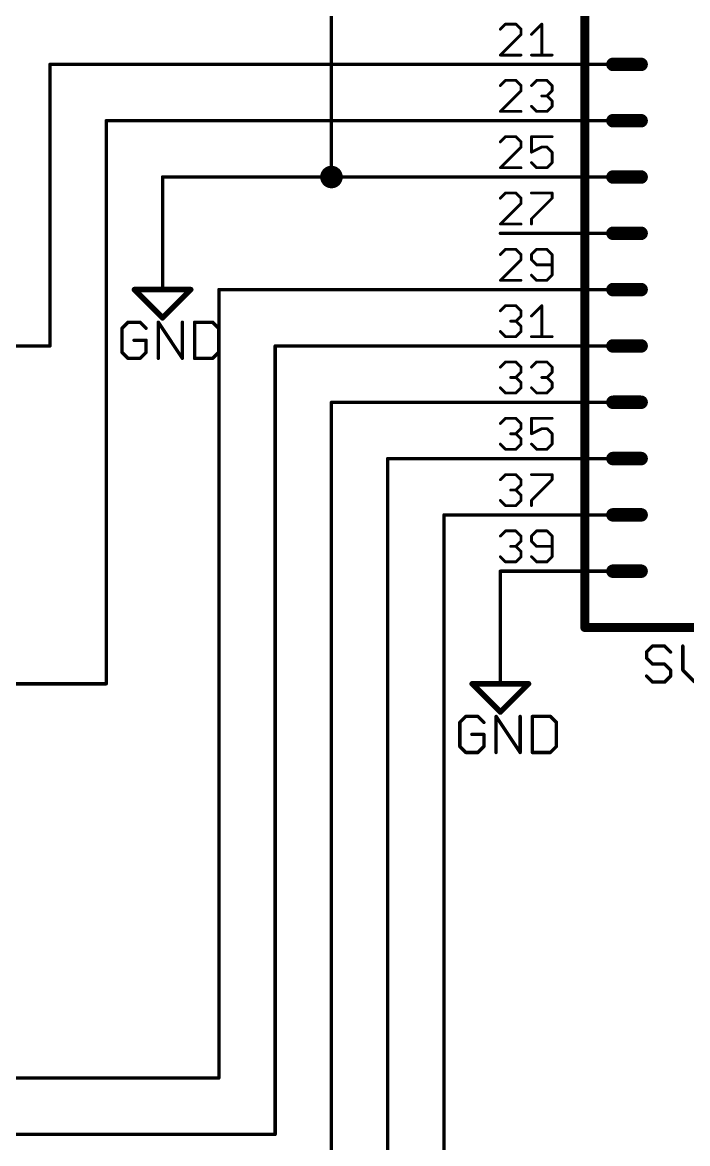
# Model space of a CAD drawing. Extents: x 6 to 173, y -6 to 152.
# Drawn here: x 75 to 105, y 45.3 to 95.9 of the extents above; entities that cross this region are included whole.
import ezdxf

# ---------------------------------------------------------------- set-up
doc = ezdxf.new("R2010")
doc.units = 0
for name, color, linetype in [('91', 94, 'CONTINUOUS'), ('94', 14, 'CONTINUOUS'), ('95', 251, 'CONTINUOUS'), ('96', 251, 'CONTINUOUS')]:
    doc.layers.add(name, color=color, linetype=linetype)

msp = doc.modelspace()

# ---------------------------------------------------------------- linework, layer by layer
at = {"layer": '91', "const_width": 0.1524}
for points in [[(88.9, 109.22), (88.9, 88.9)], [(76.2, 81.28), (76.2, 93.98)], [(76.2, 93.98), (96.52, 93.98)], [(78.74, 66.04), (78.74, 91.44)], [(78.74, 91.44), (96.52, 91.44)], [(88.9, 88.9), (81.28, 88.9)], [(81.28, 88.9), (81.28, 86.36)], [(96.52, 88.9), (88.9, 88.9)], [(96.52, 83.82), (83.82, 83.82)], [(83.82, 83.82), (83.82, 48.26)], [(43.18, 81.28), (76.2, 81.28)], [(96.52, 81.28), (86.36, 81.28)], [(86.36, 81.28), (86.36, 45.72)], [(96.52, 78.74), (88.9, 78.74)], [(88.9, 78.74), (88.9, 43.18)], [(96.52, 76.2), (91.44, 76.2)], [(91.44, 76.2), (91.44, 40.64)], [(96.52, 73.66), (93.98, 73.66)], [(93.98, 73.66), (93.98, 38.1)], [(96.52, 71.12), (96.52, 68.58)], [(43.18, 66.04), (78.74, 66.04)], [(83.82, 48.26), (35.56, 48.26)], [(86.36, 45.72), (33.02, 45.72)]]:
    msp.add_lwpolyline(points, dxfattribs=at)
at = {"layer": '91'}
for points, const_width in [([(76.2381, 93.98, 1), (76.1619, 93.98)], 0.0762), ([(76.2, 94.0181, 1), (76.2, 93.9419)], 0.0762), ([(96.52, 93.9419, 1), (96.52, 94.0181)], 0.0762), ([(78.7781, 91.44, 1), (78.7019, 91.44)], 0.0762), ([(78.74, 91.4781, 1), (78.74, 91.4019)], 0.0762), ([(96.52, 91.4019, 1), (96.52, 91.4781)], 0.0762), ([(88.9, 88.646, 1), (88.9, 89.154, 1), (88.9, 88.646)], 0.508), ([(81.28, 88.9381, 1), (81.28, 88.8619)], 0.0762), ([(81.3181, 88.9, 1), (81.2419, 88.9)], 0.0762), ([(88.9, 88.9381, 1), (88.9, 88.8619)], 0.0762), ([(88.8619, 88.9, 1), (88.9381, 88.9)], 0.0762), ([(88.9, 88.8619, 1), (88.9, 88.9381)], 0.0762), ([(96.52, 88.8619, 1), (96.52, 88.9381)], 0.0762), ([(81.2419, 86.36, 1), (81.3181, 86.36)], 0.0762), ([(83.82, 83.8581, 1), (83.82, 83.7819)], 0.0762), ([(83.8581, 83.82, 1), (83.7819, 83.82)], 0.0762), ([(96.52, 83.7819, 1), (96.52, 83.8581)], 0.0762), ([(76.1619, 81.28, 1), (76.2381, 81.28)], 0.0762), ([(76.2, 81.2419, 1), (76.2, 81.3181)], 0.0762), ([(86.36, 81.3181, 1), (86.36, 81.2419)], 0.0762), ([(86.3981, 81.28, 1), (86.3219, 81.28)], 0.0762), ([(96.52, 81.2419, 1), (96.52, 81.3181)], 0.0762), ([(88.9, 78.7781, 1), (88.9, 78.7019)], 0.0762), ([(88.9381, 78.74, 1), (88.8619, 78.74)], 0.0762), ([(96.52, 78.7019, 1), (96.52, 78.7781)], 0.0762), ([(91.44, 76.2381, 1), (91.44, 76.1619)], 0.0762), ([(91.4781, 76.2, 1), (91.4019, 76.2)], 0.0762), ([(96.52, 76.1619, 1), (96.52, 76.2381)], 0.0762), ([(93.98, 73.6981, 1), (93.98, 73.6219)], 0.0762), ([(94.0181, 73.66, 1), (93.9419, 73.66)], 0.0762), ([(96.52, 73.6219, 1), (96.52, 73.6981)], 0.0762), ([(96.5581, 71.12, 1), (96.4819, 71.12)], 0.0762), ([(96.4819, 68.58, 1), (96.5581, 68.58)], 0.0762), ([(78.7019, 66.04, 1), (78.7781, 66.04)], 0.0762), ([(78.74, 66.0019, 1), (78.74, 66.0781)], 0.0762), ([(83.7819, 48.26, 1), (83.8581, 48.26)], 0.0762), ([(83.82, 48.2219, 1), (83.82, 48.2981)], 0.0762), ([(86.3219, 45.72, 1), (86.3981, 45.72)], 0.0762), ([(86.36, 45.6819, 1), (86.36, 45.7581)], 0.0762)]:
    msp.add_lwpolyline(points, format="xyb", dxfattribs=dict(at, const_width=const_width))
at = {"layer": '94'}
for points, const_width in [([(100.33, 121.92), (100.33, 68.58)], 0.4064), ([(102.87, 93.98), (101.6, 93.98)], 0.6096), ([(96.52, 93.98), (101.6, 93.98)], 0.1524), ([(102.87, 91.44), (101.6, 91.44)], 0.6096), ([(96.52, 91.44), (101.6, 91.44)], 0.1524), ([(102.87, 88.9), (101.6, 88.9)], 0.6096), ([(96.52, 88.9), (101.6, 88.9)], 0.1524), ([(102.87, 86.36), (101.6, 86.36)], 0.6096), ([(81.28, 86.36), (81.28, 83.82)], 0.1524), ([(96.52, 86.36), (101.6, 86.36)], 0.1524), ([(102.87, 83.82), (101.6, 83.82)], 0.6096), ([(80.01, 83.82), (82.55, 83.82)], 0.254), ([(81.28, 82.55), (80.01, 83.82)], 0.254), ([(82.55, 83.82), (81.28, 82.55)], 0.254), ([(96.52, 83.82), (101.6, 83.82)], 0.1524), ([(102.87, 81.28), (101.6, 81.28)], 0.6096), ([(96.52, 81.28), (101.6, 81.28)], 0.1524), ([(102.87, 78.74), (101.6, 78.74)], 0.6096), ([(96.52, 78.74), (101.6, 78.74)], 0.1524), ([(102.87, 76.2), (101.6, 76.2)], 0.6096), ([(96.52, 76.2), (101.6, 76.2)], 0.1524), ([(102.87, 73.66), (101.6, 73.66)], 0.6096), ([(96.52, 73.66), (101.6, 73.66)], 0.1524), ([(102.87, 71.12), (101.6, 71.12)], 0.6096), ([(96.52, 71.12), (101.6, 71.12)], 0.1524), ([(107.95, 68.58), (100.33, 68.58)], 0.4064), ([(96.52, 68.58), (96.52, 66.04)], 0.1524), ([(95.25, 66.04), (97.79, 66.04)], 0.254), ([(96.52, 64.77), (95.25, 66.04)], 0.254), ([(97.79, 66.04), (96.52, 64.77)], 0.254)]:
    msp.add_lwpolyline(points, dxfattribs=dict(at, const_width=const_width))
for points, const_width in [([(101.6, 94.1324, 1), (101.6, 93.8276)], 0.3048), ([(102.87, 93.8276, 1), (102.87, 94.1324)], 0.3048), ([(96.52, 94.0181, 1), (96.52, 93.9419)], 0.0762), ([(101.6, 93.9419, 1), (101.6, 94.0181)], 0.0762), ([(101.6, 91.5924, 1), (101.6, 91.2876)], 0.3048), ([(102.87, 91.2876, 1), (102.87, 91.5924)], 0.3048), ([(96.52, 91.4781, 1), (96.52, 91.4019)], 0.0762), ([(101.6, 91.4019, 1), (101.6, 91.4781)], 0.0762), ([(101.6, 89.0524, 1), (101.6, 88.7476)], 0.3048), ([(102.87, 88.7476, 1), (102.87, 89.0524)], 0.3048), ([(96.52, 88.9381, 1), (96.52, 88.8619)], 0.0762), ([(101.6, 88.8619, 1), (101.6, 88.9381)], 0.0762), ([(101.6, 86.5124, 1), (101.6, 86.2076)], 0.3048), ([(102.87, 86.2076, 1), (102.87, 86.5124)], 0.3048), ([(81.3181, 86.36, 1), (81.2419, 86.36)], 0.0762), ([(96.52, 86.3981, 1), (96.52, 86.3219)], 0.0762), ([(101.6, 86.3219, 1), (101.6, 86.3981)], 0.0762), ([(101.6, 83.9724, 1), (101.6, 83.6676)], 0.3048), ([(102.87, 83.6676, 1), (102.87, 83.9724)], 0.3048), ([(80.01, 83.8835, 1), (80.01, 83.7565)], 0.127), ([(80.0549, 83.8649, 1), (79.9651, 83.7751)], 0.127), ([(81.2419, 83.82, 1), (81.3181, 83.82)], 0.0762), ([(82.5949, 83.7751, 1), (82.5051, 83.8649)], 0.127), ([(82.55, 83.7565, 1), (82.55, 83.8835)], 0.127), ([(96.52, 83.8581, 1), (96.52, 83.7819)], 0.0762), ([(101.6, 83.7819, 1), (101.6, 83.8581)], 0.0762), ([(81.2351, 82.5949, 1), (81.3249, 82.5051)], 0.127), ([(81.2351, 82.5051, 1), (81.3249, 82.5949)], 0.127), ([(101.6, 81.4324, 1), (101.6, 81.1276)], 0.3048), ([(102.87, 81.1276, 1), (102.87, 81.4324)], 0.3048), ([(96.52, 81.3181, 1), (96.52, 81.2419)], 0.0762), ([(101.6, 81.2419, 1), (101.6, 81.3181)], 0.0762), ([(101.6, 78.8924, 1), (101.6, 78.5876)], 0.3048), ([(102.87, 78.5876, 1), (102.87, 78.8924)], 0.3048), ([(96.52, 78.7781, 1), (96.52, 78.7019)], 0.0762), ([(101.6, 78.7019, 1), (101.6, 78.7781)], 0.0762), ([(101.6, 76.3524, 1), (101.6, 76.0476)], 0.3048), ([(102.87, 76.0476, 1), (102.87, 76.3524)], 0.3048), ([(96.52, 76.2381, 1), (96.52, 76.1619)], 0.0762), ([(101.6, 76.1619, 1), (101.6, 76.2381)], 0.0762), ([(101.6, 73.8124, 1), (101.6, 73.5076)], 0.3048), ([(102.87, 73.5076, 1), (102.87, 73.8124)], 0.3048), ([(96.52, 73.6981, 1), (96.52, 73.6219)], 0.0762), ([(101.6, 73.6219, 1), (101.6, 73.6981)], 0.0762), ([(101.6, 71.2724, 1), (101.6, 70.9676)], 0.3048), ([(102.87, 70.9676, 1), (102.87, 71.2724)], 0.3048), ([(96.52, 71.1581, 1), (96.52, 71.0819)], 0.0762), ([(101.6, 71.0819, 1), (101.6, 71.1581)], 0.0762), ([(100.33, 68.6816, 1), (100.33, 68.4784)], 0.2032), ([(96.5581, 68.58, 1), (96.4819, 68.58)], 0.0762), ([(100.2284, 68.58, 1), (100.4316, 68.58)], 0.2032), ([(95.25, 66.1035, 1), (95.25, 65.9765)], 0.127), ([(95.2949, 66.0849, 1), (95.2051, 65.9951)], 0.127), ([(96.4819, 66.04, 1), (96.5581, 66.04)], 0.0762), ([(97.8349, 65.9951, 1), (97.7451, 66.0849)], 0.127), ([(97.79, 65.9765, 1), (97.79, 66.1035)], 0.127), ([(96.4751, 64.8149, 1), (96.5649, 64.7251)], 0.127), ([(96.4751, 64.7251, 1), (96.5649, 64.8149)], 0.127)]:
    msp.add_lwpolyline(points, format="xyb", dxfattribs=dict(at, const_width=const_width))
at = {"layer": '95'}
for points, const_width in [([(96.7532, 95.7973), (96.5201, 95.5643)], 0.127), ([(97.2192, 95.7973), (96.7532, 95.7973)], 0.127), ([(97.4523, 95.5643), (97.2192, 95.7973)], 0.127), ([(97.4523, 95.3312), (97.4523, 95.5643)], 0.127), ([(97.9234, 95.3312), (98.3895, 95.7973)], 0.127), ([(98.3895, 95.7973), (98.3895, 94.3991)], 0.127), ([(96.5201, 94.3991), (97.4523, 95.3312)], 0.127), ([(97.4523, 94.3991), (96.5201, 94.3991)], 0.127), ([(97.9234, 94.3991), (98.8556, 94.3991)], 0.127), ([(96.7532, 93.2573), (96.5201, 93.0243)], 0.127), ([(97.2192, 93.2573), (96.7532, 93.2573)], 0.127), ([(97.4523, 93.0243), (97.2192, 93.2573)], 0.127), ([(97.4523, 92.7912), (97.4523, 93.0243)], 0.127), ([(97.9234, 93.0243), (98.1565, 93.2573)], 0.127), ([(98.1565, 93.2573), (98.6225, 93.2573)], 0.127), ([(98.6225, 93.2573), (98.8556, 93.0243)], 0.127), ([(98.8556, 93.0243), (98.8556, 92.7912)], 0.127), ([(96.5201, 91.8591), (97.4523, 92.7912)], 0.127), ([(98.6225, 92.5582), (98.3895, 92.5582)], 0.127), ([(98.8556, 92.7912), (98.6225, 92.5582)], 0.127), ([(98.6225, 92.5582), (98.8556, 92.3252)], 0.127), ([(98.1565, 91.8591), (97.9234, 92.0921)], 0.127), ([(98.8556, 92.0921), (98.6225, 91.8591)], 0.127), ([(98.8556, 92.3252), (98.8556, 92.0921)], 0.127), ([(97.4523, 91.8591), (96.5201, 91.8591)], 0.127), ([(98.6225, 91.8591), (98.1565, 91.8591)], 0.127), ([(96.7532, 90.7173), (96.5201, 90.4843)], 0.127), ([(97.2192, 90.7173), (96.7532, 90.7173)], 0.127), ([(97.4523, 90.4843), (97.2192, 90.7173)], 0.127), ([(97.4523, 90.2512), (97.4523, 90.4843)], 0.127), ([(98.8556, 90.7173), (97.9234, 90.7173)], 0.127), ([(97.9234, 90.7173), (97.9234, 90.0182)], 0.127), ([(96.5201, 89.3191), (97.4523, 90.2512)], 0.127), ([(97.9234, 90.0182), (98.3895, 90.2512)], 0.127), ([(98.3895, 90.2512), (98.6225, 90.2512)], 0.127), ([(98.6225, 90.2512), (98.8556, 90.0182)], 0.127), ([(98.8556, 90.0182), (98.8556, 89.5521)], 0.127), ([(98.1565, 89.3191), (97.9234, 89.5521)], 0.127), ([(98.8556, 89.5521), (98.6225, 89.3191)], 0.127), ([(97.4523, 89.3191), (96.5201, 89.3191)], 0.127), ([(98.6225, 89.3191), (98.1565, 89.3191)], 0.127), ([(96.7532, 88.1773), (96.5201, 87.9443)], 0.127), ([(97.2192, 88.1773), (96.7532, 88.1773)], 0.127), ([(97.4523, 87.9443), (97.2192, 88.1773)], 0.127), ([(97.4523, 87.7112), (97.4523, 87.9443)], 0.127), ([(97.9234, 88.1773), (98.8556, 88.1773)], 0.127), ([(98.8556, 87.9443), (97.9234, 87.0121)], 0.127), ([(98.8556, 88.1773), (98.8556, 87.9443)], 0.127), ([(96.5201, 86.7791), (97.4523, 87.7112)], 0.127), ([(97.9234, 87.0121), (97.9234, 86.7791)], 0.127), ([(97.4523, 86.7791), (96.5201, 86.7791)], 0.127), ([(96.7532, 85.6373), (96.5201, 85.4043)], 0.127), ([(97.2192, 85.6373), (96.7532, 85.6373)], 0.127), ([(97.4523, 85.4043), (97.2192, 85.6373)], 0.127), ([(97.4523, 85.1712), (97.4523, 85.4043)], 0.127), ([(98.1565, 85.6373), (97.9234, 85.4043)], 0.127), ([(97.9234, 85.4043), (97.9234, 85.1712)], 0.127), ([(98.6225, 85.6373), (98.1565, 85.6373)], 0.127), ([(98.8556, 85.4043), (98.6225, 85.6373)], 0.127), ([(98.8556, 84.4721), (98.8556, 85.4043)], 0.127), ([(96.5201, 84.2391), (97.4523, 85.1712)], 0.127), ([(97.9234, 85.1712), (98.1565, 84.9382)], 0.127), ([(98.1565, 84.9382), (98.8556, 84.9382)], 0.127), ([(97.9234, 84.4721), (98.1565, 84.2391)], 0.127), ([(98.6225, 84.2391), (98.8556, 84.4721)], 0.127), ([(97.4523, 84.2391), (96.5201, 84.2391)], 0.127), ([(98.1565, 84.2391), (98.6225, 84.2391)], 0.127), ([(96.5201, 82.8643), (96.7532, 83.0973)], 0.127), ([(96.7532, 83.0973), (97.2192, 83.0973)], 0.127), ([(97.2192, 83.0973), (97.4523, 82.8643)], 0.127), ([(97.9234, 82.6312), (98.3895, 83.0973)], 0.127), ([(98.3895, 83.0973), (98.3895, 81.6991)], 0.127), ([(97.2192, 82.3982), (96.9862, 82.3982)], 0.127), ([(97.4523, 82.6312), (97.2192, 82.3982)], 0.127), ([(97.2192, 82.3982), (97.4523, 82.1652)], 0.127), ([(97.4523, 82.8643), (97.4523, 82.6312)], 0.127), ([(96.7532, 81.6991), (96.5201, 81.9321)], 0.127), ([(97.4523, 81.9321), (97.2192, 81.6991)], 0.127), ([(97.4523, 82.1652), (97.4523, 81.9321)], 0.127), ([(97.2192, 81.6991), (96.7532, 81.6991)], 0.127), ([(97.9234, 81.6991), (98.8556, 81.6991)], 0.127), ([(96.5201, 80.3243), (96.7532, 80.5573)], 0.127), ([(96.7532, 80.5573), (97.2192, 80.5573)], 0.127), ([(97.2192, 80.5573), (97.4523, 80.3243)], 0.127), ([(97.9234, 80.3243), (98.1565, 80.5573)], 0.127), ([(98.1565, 80.5573), (98.6225, 80.5573)], 0.127), ([(98.6225, 80.5573), (98.8556, 80.3243)], 0.127), ([(97.2192, 79.8582), (96.9862, 79.8582)], 0.127), ([(97.4523, 80.0912), (97.2192, 79.8582)], 0.127), ([(97.2192, 79.8582), (97.4523, 79.6252)], 0.127), ([(97.4523, 80.3243), (97.4523, 80.0912)], 0.127), ([(98.6225, 79.8582), (98.3895, 79.8582)], 0.127), ([(98.8556, 80.0912), (98.6225, 79.8582)], 0.127), ([(98.6225, 79.8582), (98.8556, 79.6252)], 0.127), ([(98.8556, 80.3243), (98.8556, 80.0912)], 0.127), ([(96.7532, 79.1591), (96.5201, 79.3921)], 0.127), ([(97.4523, 79.3921), (97.2192, 79.1591)], 0.127), ([(97.4523, 79.6252), (97.4523, 79.3921)], 0.127), ([(98.1565, 79.1591), (97.9234, 79.3921)], 0.127), ([(98.8556, 79.3921), (98.6225, 79.1591)], 0.127), ([(98.8556, 79.6252), (98.8556, 79.3921)], 0.127), ([(97.2192, 79.1591), (96.7532, 79.1591)], 0.127), ([(98.6225, 79.1591), (98.1565, 79.1591)], 0.127), ([(96.5201, 77.7843), (96.7532, 78.0173)], 0.127), ([(96.7532, 78.0173), (97.2192, 78.0173)], 0.127), ([(97.2192, 78.0173), (97.4523, 77.7843)], 0.127), ([(98.8556, 78.0173), (97.9234, 78.0173)], 0.127), ([(97.9234, 78.0173), (97.9234, 77.3182)], 0.127), ([(97.2192, 77.3182), (96.9862, 77.3182)], 0.127), ([(97.4523, 77.5512), (97.2192, 77.3182)], 0.127), ([(97.2192, 77.3182), (97.4523, 77.0852)], 0.127), ([(97.4523, 77.7843), (97.4523, 77.5512)], 0.127), ([(97.9234, 77.3182), (98.3895, 77.5512)], 0.127), ([(98.3895, 77.5512), (98.6225, 77.5512)], 0.127), ([(98.6225, 77.5512), (98.8556, 77.3182)], 0.127), ([(98.8556, 77.3182), (98.8556, 76.8521)], 0.127), ([(96.7532, 76.6191), (96.5201, 76.8521)], 0.127), ([(97.4523, 76.8521), (97.2192, 76.6191)], 0.127), ([(97.4523, 77.0852), (97.4523, 76.8521)], 0.127), ([(98.1565, 76.6191), (97.9234, 76.8521)], 0.127), ([(98.8556, 76.8521), (98.6225, 76.6191)], 0.127), ([(97.2192, 76.6191), (96.7532, 76.6191)], 0.127), ([(98.6225, 76.6191), (98.1565, 76.6191)], 0.127), ([(96.5201, 75.2443), (96.7532, 75.4773)], 0.127), ([(96.7532, 75.4773), (97.2192, 75.4773)], 0.127), ([(97.2192, 75.4773), (97.4523, 75.2443)], 0.127), ([(97.9234, 75.4773), (98.8556, 75.4773)], 0.127), ([(98.8556, 75.4773), (98.8556, 75.2443)], 0.127), ([(97.4523, 75.0112), (97.2192, 74.7782)], 0.127), ([(97.4523, 75.2443), (97.4523, 75.0112)], 0.127), ([(98.8556, 75.2443), (97.9234, 74.3121)], 0.127), ([(96.7532, 74.0791), (96.5201, 74.3121)], 0.127), ([(97.2192, 74.7782), (96.9862, 74.7782)], 0.127), ([(97.2192, 74.7782), (97.4523, 74.5452)], 0.127), ([(97.4523, 74.3121), (97.2192, 74.0791)], 0.127), ([(97.4523, 74.5452), (97.4523, 74.3121)], 0.127), ([(97.9234, 74.3121), (97.9234, 74.0791)], 0.127), ([(97.2192, 74.0791), (96.7532, 74.0791)], 0.127), ([(96.5201, 72.7043), (96.7532, 72.9373)], 0.127), ([(96.7532, 72.9373), (97.2192, 72.9373)], 0.127), ([(97.2192, 72.9373), (97.4523, 72.7043)], 0.127), ([(98.1565, 72.9373), (97.9234, 72.7043)], 0.127), ([(98.6225, 72.9373), (98.1565, 72.9373)], 0.127), ([(98.8556, 72.7043), (98.6225, 72.9373)], 0.127), ([(97.4523, 72.4712), (97.2192, 72.2382)], 0.127), ([(97.4523, 72.7043), (97.4523, 72.4712)], 0.127), ([(97.9234, 72.7043), (97.9234, 72.4712)], 0.127), ([(97.9234, 72.4712), (98.1565, 72.2382)], 0.127), ([(98.8556, 71.7721), (98.8556, 72.7043)], 0.127), ([(96.7532, 71.5391), (96.5201, 71.7721)], 0.127), ([(97.2192, 72.2382), (96.9862, 72.2382)], 0.127), ([(97.2192, 72.2382), (97.4523, 72.0052)], 0.127), ([(97.4523, 71.7721), (97.2192, 71.5391)], 0.127), ([(97.4523, 72.0052), (97.4523, 71.7721)], 0.127), ([(97.9234, 71.7721), (98.1565, 71.5391)], 0.127), ([(98.1565, 72.2382), (98.8556, 72.2382)], 0.127), ([(98.6225, 71.5391), (98.8556, 71.7721)], 0.127), ([(97.2192, 71.5391), (96.7532, 71.5391)], 0.127), ([(98.1565, 71.5391), (98.6225, 71.5391)], 0.127), ([(103.3859, 67.7432), (103.1147, 67.472)], 0.1524), ([(103.9282, 67.7432), (103.3859, 67.7432)], 0.1524), ([(104.1994, 67.472), (103.9282, 67.7432)], 0.1524), ([(104.7519, 67.7432), (104.7519, 66.6585)], 0.1524), ([(103.1147, 67.472), (103.1147, 67.2009)], 0.1524), ([(103.1147, 67.2009), (103.3859, 66.9297)], 0.1524), ([(103.3859, 66.9297), (103.9282, 66.9297)], 0.1524), ([(103.9282, 66.9297), (104.1994, 66.6585)], 0.1524), ([(103.3859, 66.1162), (103.1147, 66.3874)], 0.1524), ([(104.1994, 66.3874), (103.9282, 66.1162)], 0.1524), ([(104.1994, 66.6585), (104.1994, 66.3874)], 0.1524), ([(104.7519, 66.6585), (105.2942, 66.1162)], 0.1524), ([(103.9282, 66.1162), (103.3859, 66.1162)], 0.1524)]:
    msp.add_lwpolyline(points, dxfattribs=dict(at, const_width=const_width))
for points, const_width in [([(96.4977, 95.5867, 1), (96.5426, 95.5418)], 0.0635), ([(96.7532, 95.829, 1), (96.7532, 95.7655)], 0.0635), ([(96.7756, 95.7748, 1), (96.7307, 95.8197)], 0.0635), ([(97.2417, 95.8197, 1), (97.1968, 95.7748)], 0.0635), ([(97.2192, 95.7655, 1), (97.2192, 95.829)], 0.0635), ([(97.484, 95.5643, 1), (97.4205, 95.5643)], 0.0635), ([(97.4298, 95.5418, 1), (97.4747, 95.5867)], 0.0635), ([(98.4212, 95.7973, 1), (98.3577, 95.7973)], 0.0635), ([(98.4119, 95.7748, 1), (98.367, 95.8197)], 0.0635), ([(97.4205, 95.3312, 1), (97.484, 95.3312)], 0.0635), ([(97.4747, 95.3088, 1), (97.4298, 95.3537)], 0.0635), ([(97.901, 95.3537, 1), (97.9459, 95.3088)], 0.0635), ([(96.5201, 94.4309, 1), (96.5201, 94.3674)], 0.0635), ([(96.4977, 94.4216, 1), (96.5426, 94.3766)], 0.0635), ([(97.4523, 94.3674, 1), (97.4523, 94.4309)], 0.0635), ([(97.9234, 94.4309, 1), (97.9234, 94.3674)], 0.0635), ([(98.3577, 94.3991, 1), (98.4212, 94.3991)], 0.0635), ([(98.8556, 94.3674, 1), (98.8556, 94.4309)], 0.0635), ([(96.4977, 93.0467, 1), (96.5426, 93.0018)], 0.0635), ([(96.7532, 93.289, 1), (96.7532, 93.2255)], 0.0635), ([(96.7756, 93.2348, 1), (96.7307, 93.2797)], 0.0635), ([(97.2417, 93.2797, 1), (97.1968, 93.2348)], 0.0635), ([(97.2192, 93.2255, 1), (97.2192, 93.289)], 0.0635), ([(97.484, 93.0243, 1), (97.4205, 93.0243)], 0.0635), ([(97.4298, 93.0018, 1), (97.4747, 93.0467)], 0.0635), ([(97.901, 93.0467, 1), (97.9459, 93.0018)], 0.0635), ([(98.1565, 93.289, 1), (98.1565, 93.2255)], 0.0635), ([(98.1789, 93.2348, 1), (98.134, 93.2797)], 0.0635), ([(98.645, 93.2797, 1), (98.6001, 93.2348)], 0.0635), ([(98.6225, 93.2255, 1), (98.6225, 93.289)], 0.0635), ([(98.8873, 93.0243, 1), (98.8238, 93.0243)], 0.0635), ([(98.8331, 93.0018, 1), (98.878, 93.0467)], 0.0635), ([(97.4205, 92.7912, 1), (97.484, 92.7912)], 0.0635), ([(97.4747, 92.7688, 1), (97.4298, 92.8137)], 0.0635), ([(98.3895, 92.5899, 1), (98.3895, 92.5264)], 0.0635), ([(98.645, 92.5806, 1), (98.6001, 92.5357)], 0.0635), ([(98.6001, 92.5806, 1), (98.645, 92.5357)], 0.0635), ([(98.6225, 92.5264, 1), (98.6225, 92.5899)], 0.0635), ([(98.8238, 92.7912, 1), (98.8873, 92.7912)], 0.0635), ([(98.878, 92.7688, 1), (98.8331, 92.8137)], 0.0635), ([(97.9459, 92.1146, 1), (97.901, 92.0697)], 0.0635), ([(98.8873, 92.3252, 1), (98.8238, 92.3252)], 0.0635), ([(98.8238, 92.0921, 1), (98.8873, 92.0921)], 0.0635), ([(98.8331, 92.3027, 1), (98.878, 92.3476)], 0.0635), ([(98.878, 92.0697, 1), (98.8331, 92.1146)], 0.0635), ([(96.5201, 91.8909, 1), (96.5201, 91.8273)], 0.0635), ([(96.4977, 91.8816, 1), (96.5426, 91.8366)], 0.0635), ([(97.4523, 91.8273, 1), (97.4523, 91.8909)], 0.0635), ([(98.1565, 91.8909, 1), (98.1565, 91.8273)], 0.0635), ([(98.134, 91.8366, 1), (98.1789, 91.8816)], 0.0635), ([(98.6001, 91.8816, 1), (98.645, 91.8366)], 0.0635), ([(98.6225, 91.8273, 1), (98.6225, 91.8909)], 0.0635), ([(96.4977, 90.5067, 1), (96.5426, 90.4618)], 0.0635), ([(96.7532, 90.749, 1), (96.7532, 90.6855)], 0.0635), ([(96.7756, 90.6948, 1), (96.7307, 90.7397)], 0.0635), ([(97.2417, 90.7397, 1), (97.1968, 90.6948)], 0.0635), ([(97.2192, 90.6855, 1), (97.2192, 90.749)], 0.0635), ([(97.484, 90.4843, 1), (97.4205, 90.4843)], 0.0635), ([(97.4298, 90.4618, 1), (97.4747, 90.5067)], 0.0635), ([(97.9552, 90.7173, 1), (97.8917, 90.7173)], 0.0635), ([(97.9234, 90.749, 1), (97.9234, 90.6855)], 0.0635), ([(98.8556, 90.6855, 1), (98.8556, 90.749)], 0.0635), ([(97.4205, 90.2512, 1), (97.484, 90.2512)], 0.0635), ([(97.4747, 90.2288, 1), (97.4298, 90.2737)], 0.0635), ([(97.9092, 90.0466, 1), (97.9376, 89.9898)], 0.0635), ([(97.8917, 90.0182, 1), (97.9552, 90.0182)], 0.0635), ([(98.3895, 90.283, 1), (98.3895, 90.2195)], 0.0635), ([(98.4037, 90.2228, 1), (98.3753, 90.2796)], 0.0635), ([(98.645, 90.2737, 1), (98.6001, 90.2288)], 0.0635), ([(98.6225, 90.2195, 1), (98.6225, 90.283)], 0.0635), ([(98.8873, 90.0182, 1), (98.8238, 90.0182)], 0.0635), ([(98.8331, 89.9957, 1), (98.878, 90.0406)], 0.0635), ([(97.9459, 89.5746, 1), (97.901, 89.5297)], 0.0635), ([(98.8238, 89.5521, 1), (98.8873, 89.5521)], 0.0635), ([(98.878, 89.5297, 1), (98.8331, 89.5746)], 0.0635), ([(96.5201, 89.3509, 1), (96.5201, 89.2874)], 0.0635), ([(96.4977, 89.3416, 1), (96.5426, 89.2966)], 0.0635), ([(97.4523, 89.2874, 1), (97.4523, 89.3509)], 0.0635), ([(98.1565, 89.3509, 1), (98.1565, 89.2874)], 0.0635), ([(98.134, 89.2966, 1), (98.1789, 89.3416)], 0.0635), ([(98.6001, 89.3416, 1), (98.645, 89.2966)], 0.0635), ([(98.6225, 89.2874, 1), (98.6225, 89.3509)], 0.0635), ([(96.4977, 87.9667, 1), (96.5426, 87.9218)], 0.0635), ([(96.7532, 88.209, 1), (96.7532, 88.1455)], 0.0635), ([(96.7756, 88.1548, 1), (96.7307, 88.1997)], 0.0635), ([(97.2417, 88.1997, 1), (97.1968, 88.1548)], 0.0635), ([(97.2192, 88.1455, 1), (97.2192, 88.209)], 0.0635), ([(97.484, 87.9443, 1), (97.4205, 87.9443)], 0.0635), ([(97.4298, 87.9218, 1), (97.4747, 87.9667)], 0.0635), ([(97.9234, 88.209, 1), (97.9234, 88.1455)], 0.0635), ([(98.8873, 88.1773, 1), (98.8238, 88.1773)], 0.0635), ([(98.878, 87.9218, 1), (98.8331, 87.9667)], 0.0635), ([(98.8556, 88.1455, 1), (98.8556, 88.209)], 0.0635), ([(97.4205, 87.7112, 1), (97.484, 87.7112)], 0.0635), ([(97.4747, 87.6888, 1), (97.4298, 87.7337)], 0.0635), ([(98.8238, 87.9443, 1), (98.8873, 87.9443)], 0.0635), ([(97.9552, 87.0121, 1), (97.8917, 87.0121)], 0.0635), ([(97.901, 87.0346, 1), (97.9459, 86.9897)], 0.0635), ([(96.5201, 86.8109, 1), (96.5201, 86.7473)], 0.0635), ([(96.4977, 86.8016, 1), (96.5426, 86.7566)], 0.0635), ([(97.4523, 86.7473, 1), (97.4523, 86.8109)], 0.0635), ([(97.8917, 86.7791, 1), (97.9552, 86.7791)], 0.0635), ([(96.7532, 85.669, 1), (96.7532, 85.6055)], 0.0635), ([(96.7756, 85.6148, 1), (96.7307, 85.6597)], 0.0635), ([(97.2417, 85.6597, 1), (97.1968, 85.6148)], 0.0635), ([(97.2192, 85.6055, 1), (97.2192, 85.669)], 0.0635), ([(97.484, 85.4043, 1), (97.4205, 85.4043)], 0.0635), ([(97.9552, 85.4043, 1), (97.8917, 85.4043)], 0.0635), ([(98.1565, 85.669, 1), (98.1565, 85.6055)], 0.0635), ([(98.1789, 85.6148, 1), (98.134, 85.6597)], 0.0635), ([(98.645, 85.6597, 1), (98.6001, 85.6148)], 0.0635), ([(98.6225, 85.6055, 1), (98.6225, 85.669)], 0.0635), ([(98.8873, 85.4043, 1), (98.8238, 85.4043)], 0.0635), ([(96.4977, 85.4267, 1), (96.5426, 85.3818)], 0.0635), ([(97.4205, 85.1712, 1), (97.484, 85.1712)], 0.0635), ([(97.4298, 85.3818, 1), (97.4747, 85.4267)], 0.0635), ([(97.4747, 85.1488, 1), (97.4298, 85.1937)], 0.0635), ([(97.8917, 85.1712, 1), (97.9552, 85.1712)], 0.0635), ([(97.901, 85.4267, 1), (97.9459, 85.3818)], 0.0635), ([(97.9459, 85.1937, 1), (97.901, 85.1488)], 0.0635), ([(98.1565, 84.9699, 1), (98.1565, 84.9064)], 0.0635), ([(98.134, 84.9157, 1), (98.1789, 84.9606)], 0.0635), ([(98.8331, 85.3818, 1), (98.878, 85.4267)], 0.0635), ([(98.8556, 84.9064, 1), (98.8556, 84.9699)], 0.0635), ([(97.9459, 84.4946, 1), (97.901, 84.4497)], 0.0635), ([(98.8238, 84.4721, 1), (98.8873, 84.4721)], 0.0635), ([(98.878, 84.4497, 1), (98.8331, 84.4946)], 0.0635), ([(96.5201, 84.2709, 1), (96.5201, 84.2074)], 0.0635), ([(96.4977, 84.2616, 1), (96.5426, 84.2166)], 0.0635), ([(97.4523, 84.2074, 1), (97.4523, 84.2709)], 0.0635), ([(98.1565, 84.2709, 1), (98.1565, 84.2074)], 0.0635), ([(98.134, 84.2166, 1), (98.1789, 84.2616)], 0.0635), ([(98.6001, 84.2616, 1), (98.645, 84.2166)], 0.0635), ([(98.6225, 84.2074, 1), (98.6225, 84.2709)], 0.0635), ([(96.7532, 83.129, 1), (96.7532, 83.0655)], 0.0635), ([(96.7756, 83.0748, 1), (96.7307, 83.1197)], 0.0635), ([(97.2417, 83.1197, 1), (97.1968, 83.0748)], 0.0635), ([(97.2192, 83.0655, 1), (97.2192, 83.129)], 0.0635), ([(98.4212, 83.0973, 1), (98.3577, 83.0973)], 0.0635), ([(98.4119, 83.0748, 1), (98.367, 83.1197)], 0.0635), ([(96.4977, 82.8867, 1), (96.5426, 82.8418)], 0.0635), ([(96.9862, 82.4299, 1), (96.9862, 82.3664)], 0.0635), ([(97.2417, 82.4206, 1), (97.1968, 82.3757)], 0.0635), ([(97.1968, 82.4206, 1), (97.2417, 82.3757)], 0.0635), ([(97.2192, 82.3664, 1), (97.2192, 82.4299)], 0.0635), ([(97.484, 82.8643, 1), (97.4205, 82.8643)], 0.0635), ([(97.4205, 82.6312, 1), (97.484, 82.6312)], 0.0635), ([(97.4298, 82.8418, 1), (97.4747, 82.8867)], 0.0635), ([(97.4747, 82.6088, 1), (97.4298, 82.6537)], 0.0635), ([(97.901, 82.6537, 1), (97.9459, 82.6088)], 0.0635), ([(96.5426, 81.9546, 1), (96.4977, 81.9097)], 0.0635), ([(97.484, 82.1652, 1), (97.4205, 82.1652)], 0.0635), ([(97.4205, 81.9321, 1), (97.484, 81.9321)], 0.0635), ([(97.4298, 82.1427, 1), (97.4747, 82.1876)], 0.0635), ([(97.4747, 81.9097, 1), (97.4298, 81.9546)], 0.0635), ([(96.7532, 81.7309, 1), (96.7532, 81.6673)], 0.0635), ([(96.7307, 81.6766, 1), (96.7756, 81.7216)], 0.0635), ([(97.1968, 81.7216, 1), (97.2417, 81.6766)], 0.0635), ([(97.2192, 81.6673, 1), (97.2192, 81.7309)], 0.0635), ([(97.9234, 81.7309, 1), (97.9234, 81.6673)], 0.0635), ([(98.3577, 81.6991, 1), (98.4212, 81.6991)], 0.0635), ([(98.8556, 81.6673, 1), (98.8556, 81.7309)], 0.0635), ([(96.7532, 80.589, 1), (96.7532, 80.5255)], 0.0635), ([(96.7756, 80.5348, 1), (96.7307, 80.5797)], 0.0635), ([(97.2417, 80.5797, 1), (97.1968, 80.5348)], 0.0635), ([(97.2192, 80.5255, 1), (97.2192, 80.589)], 0.0635), ([(98.1565, 80.589, 1), (98.1565, 80.5255)], 0.0635), ([(98.1789, 80.5348, 1), (98.134, 80.5797)], 0.0635), ([(98.645, 80.5797, 1), (98.6001, 80.5348)], 0.0635), ([(98.6225, 80.5255, 1), (98.6225, 80.589)], 0.0635), ([(96.4977, 80.3467, 1), (96.5426, 80.3018)], 0.0635), ([(96.9862, 79.8899, 1), (96.9862, 79.8264)], 0.0635), ([(97.2417, 79.8806, 1), (97.1968, 79.8357)], 0.0635), ([(97.1968, 79.8806, 1), (97.2417, 79.8357)], 0.0635), ([(97.2192, 79.8264, 1), (97.2192, 79.8899)], 0.0635), ([(97.484, 80.3243, 1), (97.4205, 80.3243)], 0.0635), ([(97.4205, 80.0912, 1), (97.484, 80.0912)], 0.0635), ([(97.4298, 80.3018, 1), (97.4747, 80.3467)], 0.0635), ([(97.4747, 80.0688, 1), (97.4298, 80.1137)], 0.0635), ([(97.901, 80.3467, 1), (97.9459, 80.3018)], 0.0635), ([(98.3895, 79.8899, 1), (98.3895, 79.8264)], 0.0635), ([(98.645, 79.8806, 1), (98.6001, 79.8357)], 0.0635), ([(98.6001, 79.8806, 1), (98.645, 79.8357)], 0.0635), ([(98.6225, 79.8264, 1), (98.6225, 79.8899)], 0.0635), ([(98.8873, 80.3243, 1), (98.8238, 80.3243)], 0.0635), ([(98.8238, 80.0912, 1), (98.8873, 80.0912)], 0.0635), ([(98.8331, 80.3018, 1), (98.878, 80.3467)], 0.0635), ([(98.878, 80.0688, 1), (98.8331, 80.1137)], 0.0635), ([(96.5426, 79.4146, 1), (96.4977, 79.3697)], 0.0635), ([(97.484, 79.6252, 1), (97.4205, 79.6252)], 0.0635), ([(97.4205, 79.3921, 1), (97.484, 79.3921)], 0.0635), ([(97.4298, 79.6027, 1), (97.4747, 79.6476)], 0.0635), ([(97.4747, 79.3697, 1), (97.4298, 79.4146)], 0.0635), ([(97.9459, 79.4146, 1), (97.901, 79.3697)], 0.0635), ([(98.8873, 79.6252, 1), (98.8238, 79.6252)], 0.0635), ([(98.8238, 79.3921, 1), (98.8873, 79.3921)], 0.0635), ([(98.8331, 79.6027, 1), (98.878, 79.6476)], 0.0635), ([(98.878, 79.3697, 1), (98.8331, 79.4146)], 0.0635), ([(96.7532, 79.1909, 1), (96.7532, 79.1274)], 0.0635), ([(96.7307, 79.1366, 1), (96.7756, 79.1816)], 0.0635), ([(97.1968, 79.1816, 1), (97.2417, 79.1366)], 0.0635), ([(97.2192, 79.1274, 1), (97.2192, 79.1909)], 0.0635), ([(98.1565, 79.1909, 1), (98.1565, 79.1274)], 0.0635), ([(98.134, 79.1366, 1), (98.1789, 79.1816)], 0.0635), ([(98.6001, 79.1816, 1), (98.645, 79.1366)], 0.0635), ([(98.6225, 79.1274, 1), (98.6225, 79.1909)], 0.0635), ([(96.7532, 78.049, 1), (96.7532, 77.9855)], 0.0635), ([(96.7756, 77.9948, 1), (96.7307, 78.0397)], 0.0635), ([(97.2417, 78.0397, 1), (97.1968, 77.9948)], 0.0635), ([(97.2192, 77.9855, 1), (97.2192, 78.049)], 0.0635), ([(97.9234, 78.049, 1), (97.9234, 77.9855)], 0.0635), ([(97.9552, 78.0173, 1), (97.8917, 78.0173)], 0.0635), ([(98.8556, 77.9855, 1), (98.8556, 78.049)], 0.0635), ([(96.4977, 77.8067, 1), (96.5426, 77.7618)], 0.0635), ([(96.9862, 77.3499, 1), (96.9862, 77.2864)], 0.0635), ([(97.2417, 77.3406, 1), (97.1968, 77.2957)], 0.0635), ([(97.2192, 77.2864, 1), (97.2192, 77.3499)], 0.0635), ([(97.484, 77.7843, 1), (97.4205, 77.7843)], 0.0635), ([(97.4205, 77.5512, 1), (97.484, 77.5512)], 0.0635), ([(97.4298, 77.7618, 1), (97.4747, 77.8067)], 0.0635), ([(97.4747, 77.5288, 1), (97.4298, 77.5737)], 0.0635), ([(97.9092, 77.3466, 1), (97.9376, 77.2898)], 0.0635), ([(98.3895, 77.583, 1), (98.3895, 77.5195)], 0.0635), ([(98.4037, 77.5228, 1), (98.3753, 77.5796)], 0.0635), ([(98.645, 77.5737, 1), (98.6001, 77.5288)], 0.0635), ([(98.6225, 77.5195, 1), (98.6225, 77.583)], 0.0635), ([(98.8873, 77.3182, 1), (98.8238, 77.3182)], 0.0635), ([(96.5426, 76.8746, 1), (96.4977, 76.8297)], 0.0635), ([(97.1968, 77.3406, 1), (97.2417, 77.2957)], 0.0635), ([(97.484, 77.0852, 1), (97.4205, 77.0852)], 0.0635), ([(97.4205, 76.8521, 1), (97.484, 76.8521)], 0.0635), ([(97.4298, 77.0627, 1), (97.4747, 77.1076)], 0.0635), ([(97.4747, 76.8297, 1), (97.4298, 76.8746)], 0.0635), ([(97.8917, 77.3182, 1), (97.9552, 77.3182)], 0.0635), ([(97.9459, 76.8746, 1), (97.901, 76.8297)], 0.0635), ([(98.8238, 76.8521, 1), (98.8873, 76.8521)], 0.0635), ([(98.8331, 77.2957, 1), (98.878, 77.3406)], 0.0635), ([(98.878, 76.8297, 1), (98.8331, 76.8746)], 0.0635), ([(96.7532, 76.6509, 1), (96.7532, 76.5874)], 0.0635), ([(96.7307, 76.5966, 1), (96.7756, 76.6416)], 0.0635), ([(97.1968, 76.6416, 1), (97.2417, 76.5966)], 0.0635), ([(97.2192, 76.5874, 1), (97.2192, 76.6509)], 0.0635), ([(98.1565, 76.6509, 1), (98.1565, 76.5874)], 0.0635), ([(98.134, 76.5966, 1), (98.1789, 76.6416)], 0.0635), ([(98.6001, 76.6416, 1), (98.645, 76.5966)], 0.0635), ([(98.6225, 76.5874, 1), (98.6225, 76.6509)], 0.0635), ([(96.7532, 75.509, 1), (96.7532, 75.4455)], 0.0635), ([(96.7756, 75.4548, 1), (96.7307, 75.4997)], 0.0635), ([(97.2417, 75.4997, 1), (97.1968, 75.4548)], 0.0635), ([(97.2192, 75.4455, 1), (97.2192, 75.509)], 0.0635), ([(97.9234, 75.509, 1), (97.9234, 75.4455)], 0.0635), ([(98.8873, 75.4773, 1), (98.8238, 75.4773)], 0.0635), ([(98.8556, 75.4455, 1), (98.8556, 75.509)], 0.0635), ([(96.4977, 75.2667, 1), (96.5426, 75.2218)], 0.0635), ([(97.484, 75.2443, 1), (97.4205, 75.2443)], 0.0635), ([(97.4205, 75.0112, 1), (97.484, 75.0112)], 0.0635), ([(97.4298, 75.2218, 1), (97.4747, 75.2667)], 0.0635), ([(97.4747, 74.9888, 1), (97.4298, 75.0337)], 0.0635), ([(98.8238, 75.2443, 1), (98.8873, 75.2443)], 0.0635), ([(98.878, 75.2218, 1), (98.8331, 75.2667)], 0.0635), ([(96.5426, 74.3346, 1), (96.4977, 74.2897)], 0.0635), ([(96.9862, 74.8099, 1), (96.9862, 74.7464)], 0.0635), ([(97.2417, 74.8006, 1), (97.1968, 74.7557)], 0.0635), ([(97.1968, 74.8006, 1), (97.2417, 74.7557)], 0.0635), ([(97.2192, 74.7464, 1), (97.2192, 74.8099)], 0.0635), ([(97.484, 74.5452, 1), (97.4205, 74.5452)], 0.0635), ([(97.4205, 74.3121, 1), (97.484, 74.3121)], 0.0635), ([(97.4298, 74.5227, 1), (97.4747, 74.5676)], 0.0635), ([(97.4747, 74.2897, 1), (97.4298, 74.3346)], 0.0635), ([(97.9552, 74.3121, 1), (97.8917, 74.3121)], 0.0635), ([(97.901, 74.3346, 1), (97.9459, 74.2897)], 0.0635), ([(96.7532, 74.1108, 1), (96.7532, 74.0473)], 0.0635), ([(96.7307, 74.0566, 1), (96.7756, 74.1016)], 0.0635), ([(97.1968, 74.1016, 1), (97.2417, 74.0566)], 0.0635), ([(97.2192, 74.0473, 1), (97.2192, 74.1108)], 0.0635), ([(97.8917, 74.0791, 1), (97.9552, 74.0791)], 0.0635), ([(96.7532, 72.969, 1), (96.7532, 72.9055)], 0.0635), ([(96.7756, 72.9148, 1), (96.7307, 72.9597)], 0.0635), ([(97.2417, 72.9597, 1), (97.1968, 72.9148)], 0.0635), ([(97.2192, 72.9055, 1), (97.2192, 72.969)], 0.0635), ([(98.1565, 72.969, 1), (98.1565, 72.9055)], 0.0635), ([(98.1789, 72.9148, 1), (98.134, 72.9597)], 0.0635), ([(98.645, 72.9597, 1), (98.6001, 72.9148)], 0.0635), ([(98.6225, 72.9055, 1), (98.6225, 72.969)], 0.0635), ([(96.4977, 72.7267, 1), (96.5426, 72.6818)], 0.0635), ([(97.484, 72.7043, 1), (97.4205, 72.7043)], 0.0635), ([(97.4205, 72.4712, 1), (97.484, 72.4712)], 0.0635), ([(97.4298, 72.6818, 1), (97.4747, 72.7267)], 0.0635), ([(97.4747, 72.4488, 1), (97.4298, 72.4937)], 0.0635), ([(97.9552, 72.7043, 1), (97.8917, 72.7043)], 0.0635), ([(97.8917, 72.4712, 1), (97.9552, 72.4712)], 0.0635), ([(97.901, 72.7267, 1), (97.9459, 72.6818)], 0.0635), ([(97.9459, 72.4937, 1), (97.901, 72.4488)], 0.0635), ([(98.8873, 72.7043, 1), (98.8238, 72.7043)], 0.0635), ([(98.8331, 72.6818, 1), (98.878, 72.7267)], 0.0635), ([(96.5426, 71.7946, 1), (96.4977, 71.7497)], 0.0635), ([(96.9862, 72.2699, 1), (96.9862, 72.2064)], 0.0635), ([(97.2417, 72.2606, 1), (97.1968, 72.2157)], 0.0635), ([(97.1968, 72.2606, 1), (97.2417, 72.2157)], 0.0635), ([(97.2192, 72.2064, 1), (97.2192, 72.2699)], 0.0635), ([(97.484, 72.0052, 1), (97.4205, 72.0052)], 0.0635), ([(97.4298, 71.9827, 1), (97.4747, 72.0276)], 0.0635), ([(97.4747, 71.7497, 1), (97.4298, 71.7946)], 0.0635), ([(97.9459, 71.7946, 1), (97.901, 71.7497)], 0.0635), ([(98.1565, 72.2699, 1), (98.1565, 72.2064)], 0.0635), ([(98.134, 72.2157, 1), (98.1789, 72.2606)], 0.0635), ([(98.878, 71.7497, 1), (98.8331, 71.7946)], 0.0635), ([(98.8556, 72.2064, 1), (98.8556, 72.2699)], 0.0635), ([(96.7532, 71.5709, 1), (96.7532, 71.5074)], 0.0635), ([(96.7307, 71.5166, 1), (96.7756, 71.5616)], 0.0635), ([(97.1968, 71.5616, 1), (97.2417, 71.5166)], 0.0635), ([(97.2192, 71.5074, 1), (97.2192, 71.5709)], 0.0635), ([(97.4205, 71.7721, 1), (97.484, 71.7721)], 0.0635), ([(98.1565, 71.5709, 1), (98.1565, 71.5074)], 0.0635), ([(98.134, 71.5166, 1), (98.1789, 71.5616)], 0.0635), ([(98.6001, 71.5616, 1), (98.645, 71.5166)], 0.0635), ([(98.6225, 71.5074, 1), (98.6225, 71.5709)], 0.0635), ([(98.8238, 71.7721, 1), (98.8873, 71.7721)], 0.0635), ([(103.3859, 67.7813, 1), (103.3859, 67.7051)], 0.0762), ([(103.4128, 67.7162, 1), (103.3589, 67.7701)], 0.0762), ([(103.9552, 67.7701, 1), (103.9013, 67.7162)], 0.0762), ([(103.9282, 67.7051, 1), (103.9282, 67.7813)], 0.0762), ([(104.79, 67.7432, 1), (104.7138, 67.7432)], 0.0762), ([(103.1528, 67.472, 1), (103.0766, 67.472)], 0.0762), ([(103.0878, 67.499, 1), (103.1417, 67.4451)], 0.0762), ([(103.1417, 67.2278, 1), (103.0878, 67.1739)], 0.0762), ([(104.1724, 67.4451, 1), (104.2263, 67.499)], 0.0762), ([(103.0766, 67.2009, 1), (103.1528, 67.2009)], 0.0762), ([(103.3859, 66.9678, 1), (103.3859, 66.8916)], 0.0762), ([(103.3589, 66.9028, 1), (103.4128, 66.9566)], 0.0762), ([(103.9552, 66.9566, 1), (103.9013, 66.9028)], 0.0762), ([(103.9282, 66.8916, 1), (103.9282, 66.9678)], 0.0762), ([(103.1417, 66.4143, 1), (103.0878, 66.3604)], 0.0762), ([(104.2375, 66.6585, 1), (104.1613, 66.6585)], 0.0762), ([(104.1613, 66.3874, 1), (104.2375, 66.3874)], 0.0762), ([(104.1724, 66.6316, 1), (104.2263, 66.6855)], 0.0762), ([(104.2263, 66.3604, 1), (104.1724, 66.4143)], 0.0762), ([(104.7788, 66.6855, 1), (104.7249, 66.6316)], 0.0762), ([(104.7138, 66.6585, 1), (104.79, 66.6585)], 0.0762), ([(103.3859, 66.1543, 1), (103.3859, 66.0781)], 0.0762), ([(103.3589, 66.0893, 1), (103.4128, 66.1431)], 0.0762), ([(103.9013, 66.1431, 1), (103.9552, 66.0893)], 0.0762), ([(103.9282, 66.0781, 1), (103.9282, 66.1543)], 0.0762)]:
    msp.add_lwpolyline(points, format="xyb", dxfattribs=dict(at, const_width=const_width))
at = {"layer": '96', "const_width": 0.1524}
for points in [[(79.7224, 82.3482), (79.4512, 82.077)], [(79.4512, 82.077), (79.4512, 80.9924)], [(80.2647, 82.3482), (79.7224, 82.3482)], [(80.5359, 82.077), (80.2647, 82.3482)], [(81.0884, 80.7212), (81.0884, 82.3482)], [(81.0884, 82.3482), (82.173, 80.7212)], [(82.173, 80.7212), (82.173, 82.3482)], [(82.7255, 82.3482), (82.7255, 80.7212)], [(83.539, 82.3482), (82.7255, 82.3482)], [(83.8102, 82.077), (83.539, 82.3482)], [(83.8102, 80.9924), (83.8102, 82.077)], [(80.5359, 81.5347), (79.9935, 81.5347)], [(80.5359, 80.9924), (80.5359, 81.5347)], [(79.4512, 80.9924), (79.7224, 80.7212)], [(80.2647, 80.7212), (80.5359, 80.9924)], [(83.539, 80.7212), (83.8102, 80.9924)], [(79.7224, 80.7212), (80.2647, 80.7212)], [(82.7255, 80.7212), (83.539, 80.7212)], [(94.9624, 64.5682), (94.6912, 64.297)], [(94.6912, 64.297), (94.6912, 63.2124)], [(95.5047, 64.5682), (94.9624, 64.5682)], [(95.7759, 64.297), (95.5047, 64.5682)], [(96.3284, 62.9412), (96.3284, 64.5682)], [(96.3284, 64.5682), (97.413, 62.9412)], [(97.413, 62.9412), (97.413, 64.5682)], [(97.9655, 64.5682), (97.9655, 62.9412)], [(98.779, 64.5682), (97.9655, 64.5682)], [(99.0502, 64.297), (98.779, 64.5682)], [(99.0502, 63.2124), (99.0502, 64.297)], [(95.7759, 63.7547), (95.2335, 63.7547)], [(95.7759, 63.2124), (95.7759, 63.7547)], [(94.6912, 63.2124), (94.9624, 62.9412)], [(95.5047, 62.9412), (95.7759, 63.2124)], [(98.779, 62.9412), (99.0502, 63.2124)], [(94.9624, 62.9412), (95.5047, 62.9412)], [(97.9655, 62.9412), (98.779, 62.9412)]]:
    msp.add_lwpolyline(points, dxfattribs=at)
at = {"layer": '96', "const_width": 0.0762}
for points in [[(79.4893, 82.077, 1), (79.4131, 82.077)], [(79.4243, 82.104, 1), (79.4781, 82.0501)], [(79.7224, 82.3863, 1), (79.7224, 82.3101)], [(79.7493, 82.3212, 1), (79.6954, 82.3751)], [(80.2916, 82.3751, 1), (80.2378, 82.3212)], [(80.2647, 82.3101, 1), (80.2647, 82.3863)], [(80.5089, 82.0501, 1), (80.5628, 82.104)], [(81.1265, 82.3482, 1), (81.0503, 82.3482)], [(81.1201, 82.3693, 1), (81.0567, 82.3271)], [(82.2111, 82.3482, 1), (82.1349, 82.3482)], [(82.7636, 82.3482, 1), (82.6874, 82.3482)], [(82.7255, 82.3863, 1), (82.7255, 82.3101)], [(83.5659, 82.3751, 1), (83.5121, 82.3212)], [(83.539, 82.3101, 1), (83.539, 82.3863)], [(83.8483, 82.077, 1), (83.7721, 82.077)], [(83.7832, 82.0501, 1), (83.8371, 82.104)], [(79.9935, 81.5728, 1), (79.9935, 81.4966)], [(80.574, 81.5347, 1), (80.4978, 81.5347)], [(80.5359, 81.4966, 1), (80.5359, 81.5728)], [(79.4781, 81.0193, 1), (79.4243, 80.9654)], [(79.4131, 80.9924, 1), (79.4893, 80.9924)], [(80.4978, 80.9924, 1), (80.574, 80.9924)], [(80.5628, 80.9654, 1), (80.5089, 81.0193)], [(83.7721, 80.9924, 1), (83.8483, 80.9924)], [(83.8371, 80.9654, 1), (83.7832, 81.0193)], [(79.7224, 80.7593, 1), (79.7224, 80.6831)], [(79.6954, 80.6943, 1), (79.7493, 80.7481)], [(80.2378, 80.7481, 1), (80.2916, 80.6943)], [(80.2647, 80.6831, 1), (80.2647, 80.7593)], [(81.0503, 80.7212, 1), (81.1265, 80.7212)], [(82.1349, 80.7212, 1), (82.2111, 80.7212)], [(82.1413, 80.7001, 1), (82.2047, 80.7423)], [(82.7255, 80.7593, 1), (82.7255, 80.6831)], [(82.6874, 80.7212, 1), (82.7636, 80.7212)], [(83.5121, 80.7481, 1), (83.5659, 80.6943)], [(83.539, 80.6831, 1), (83.539, 80.7593)], [(94.7293, 64.297, 1), (94.6531, 64.297)], [(94.6643, 64.324, 1), (94.7181, 64.2701)], [(94.9624, 64.6063, 1), (94.9624, 64.5301)], [(94.9893, 64.5412, 1), (94.9354, 64.5951)], [(95.5316, 64.5951, 1), (95.4778, 64.5412)], [(95.5047, 64.5301, 1), (95.5047, 64.6063)], [(95.7489, 64.2701, 1), (95.8028, 64.324)], [(96.3665, 64.5682, 1), (96.2903, 64.5682)], [(96.3601, 64.5893, 1), (96.2967, 64.5471)], [(97.4511, 64.5682, 1), (97.3749, 64.5682)], [(98.0036, 64.5682, 1), (97.9274, 64.5682)], [(97.9655, 64.6063, 1), (97.9655, 64.5301)], [(98.8059, 64.5951, 1), (98.7521, 64.5412)], [(98.779, 64.5301, 1), (98.779, 64.6063)], [(99.0883, 64.297, 1), (99.0121, 64.297)], [(99.0232, 64.2701, 1), (99.0771, 64.324)], [(95.2335, 63.7928, 1), (95.2335, 63.7166)], [(95.814, 63.7547, 1), (95.7378, 63.7547)], [(95.7759, 63.7166, 1), (95.7759, 63.7928)], [(94.7181, 63.2393, 1), (94.6643, 63.1854)], [(94.6531, 63.2124, 1), (94.7293, 63.2124)], [(95.7378, 63.2124, 1), (95.814, 63.2124)], [(95.8028, 63.1854, 1), (95.7489, 63.2393)], [(99.0121, 63.2124, 1), (99.0883, 63.2124)], [(99.0771, 63.1854, 1), (99.0232, 63.2393)], [(94.9624, 62.9793, 1), (94.9624, 62.9031)], [(94.9354, 62.9143, 1), (94.9893, 62.9681)], [(95.4778, 62.9681, 1), (95.5316, 62.9143)], [(95.5047, 62.9031, 1), (95.5047, 62.9793)], [(96.2903, 62.9412, 1), (96.3665, 62.9412)], [(97.3749, 62.9412, 1), (97.4511, 62.9412)], [(97.3813, 62.9201, 1), (97.4447, 62.9623)], [(97.9655, 62.9793, 1), (97.9655, 62.9031)], [(97.9274, 62.9412, 1), (98.0036, 62.9412)], [(98.7521, 62.9681, 1), (98.8059, 62.9143)], [(98.779, 62.9031, 1), (98.779, 62.9793)]]:
    msp.add_lwpolyline(points, format="xyb", dxfattribs=at)

doc.saveas('drawing.dxf')
